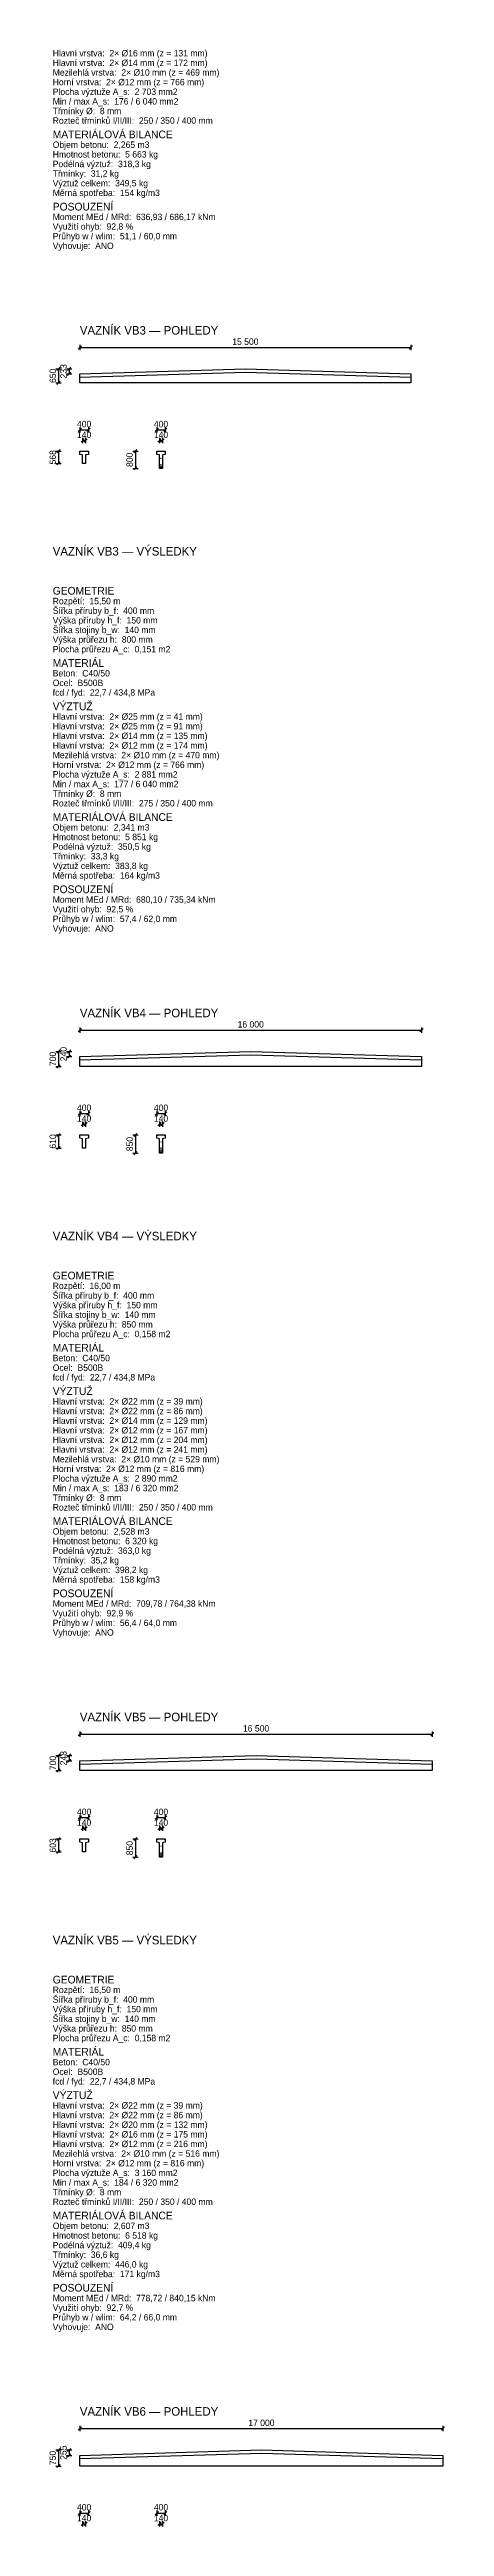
# Model space of a CAD drawing. Header units: millimetres. Extents: x -309 to 21690, y -1871722 to 127.
# Drawn here: x -154 to 18345, y -1403906 to -1288160 of the extents above; entities that cross this region are included whole.
import ezdxf
from ezdxf.enums import TextEntityAlignment as Align

# ---------------------------------------------------------------- set-up
doc = ezdxf.new("R2010")
doc.units = ezdxf.units.MM
for name, color, linetype in [('OPTICORS_BETON', 7, 'CONTINUOUS'), ('OPTICORS_KOTY', 3, 'CONTINUOUS'), ('OPTICORS_VYZTUZ', 1, 'CONTINUOUS')]:
    doc.layers.add(name, color=color, linetype=linetype)

msp = doc.modelspace()

# ---------------------------------------------------------------- linework, layer by layer
at = {"layer": 'OPTICORS_BETON'}
for points in [[(1270, -1303313.75), (9020, -1303081.25), (16770, -1303313.75), (16770, -1303731.25), (1270, -1303731.25)], [(1270, -1306931.25), (1670, -1306931.25), (1670, -1307081.25), (1540, -1307106.25), (1540, -1307498.75), (1400, -1307498.75), (1400, -1307106.25), (1270, -1307081.25)], [(4870, -1306931.25), (5270, -1306931.25), (5270, -1307081.25), (5140, -1307106.25), (5140, -1307731.25), (5000, -1307731.25), (5000, -1307106.25), (4870, -1307081.25)], [(1270, -1335221.25), (9270, -1334981.25), (17270, -1335221.25), (17270, -1335681.25), (1270, -1335681.25)], [(1270, -1338881.25), (1670, -1338881.25), (1670, -1339031.25), (1540, -1339056.25), (1540, -1339491.25), (1400, -1339491.25), (1400, -1339056.25), (1270, -1339031.25)], [(4870, -1338881.25), (5270, -1338881.25), (5270, -1339031.25), (5140, -1339056.25), (5140, -1339731.25), (5000, -1339731.25), (5000, -1339056.25), (4870, -1339031.25)], [(1270, -1368128.75), (9520, -1367881.25), (17770, -1368128.75), (17770, -1368581.25), (1270, -1368581.25)], [(1270, -1371781.25), (1670, -1371781.25), (1670, -1371931.25), (1540, -1371956.25), (1540, -1372383.75), (1400, -1372383.75), (1400, -1371956.25), (1270, -1371931.25)], [(4870, -1371781.25), (5270, -1371781.25), (5270, -1371931.25), (5140, -1371956.25), (5140, -1372631.25), (5000, -1372631.25), (5000, -1371956.25), (4870, -1371931.25)], [(1270, -1400586.25), (9770, -1400331.25), (18270, -1400586.25), (18270, -1401081.25), (1270, -1401081.25)]]:
    msp.add_lwpolyline(points, close=True, dxfattribs=at)
at = {"layer": 'OPTICORS_KOTY'}
for p, q in [((1195, -1302156.25), (1345, -1302006.25)), ((1270, -1301956.25), (1270, -1302206.25)), ((1270, -1302081.25), (16770, -1302081.25)), ((16695, -1302156.25), (16845, -1302006.25)), ((16770, -1301956.25), (16770, -1302206.25)), ((145, -1303081.25), (395, -1303081.25)), ((195, -1303156.25), (345, -1303006.25)), ((270, -1303081.25), (270, -1303731.25)), ((645, -1303081.25), (895, -1303081.25)), ((695, -1303156.25), (845, -1303006.25)), ((695, -1303388.75), (845, -1303238.75)), ((770, -1303081.25), (770, -1303313.75)), ((145, -1303731.25), (395, -1303731.25)), ((195, -1303806.25), (345, -1303656.25)), ((645, -1303313.75), (895, -1303313.75)), ((1195, -1306006.25), (1345, -1305856.25)), ((1270, -1305806.25), (1270, -1306056.25)), ((1270, -1305931.25), (1670, -1305931.25)), ((1325, -1306506.25), (1475, -1306356.25)), ((1400, -1306306.25), (1400, -1306556.25)), ((1400, -1306431.25), (1540, -1306431.25)), ((1465, -1306506.25), (1615, -1306356.25)), ((1540, -1306306.25), (1540, -1306556.25)), ((1595, -1306006.25), (1745, -1305856.25)), ((1670, -1305806.25), (1670, -1306056.25)), ((4795, -1306006.25), (4945, -1305856.25)), ((4870, -1305806.25), (4870, -1306056.25)), ((4870, -1305931.25), (5270, -1305931.25)), ((4925, -1306506.25), (5075, -1306356.25)), ((5000, -1306306.25), (5000, -1306556.25)), ((5000, -1306431.25), (5140, -1306431.25)), ((5065, -1306506.25), (5215, -1306356.25)), ((5140, -1306306.25), (5140, -1306556.25)), ((5195, -1306006.25), (5345, -1305856.25)), ((5270, -1305806.25), (5270, -1306056.25)), ((145, -1306931.25), (395, -1306931.25)), ((145, -1307498.75), (395, -1307498.75)), ((195, -1307006.25), (345, -1306856.25)), ((195, -1307573.75), (345, -1307423.75)), ((270, -1306931.25), (270, -1307498.75)), ((3745, -1306931.25), (3995, -1306931.25)), ((3745, -1307731.25), (3995, -1307731.25)), ((3795, -1307006.25), (3945, -1306856.25)), ((3795, -1307806.25), (3945, -1307656.25)), ((3870, -1306931.25), (3870, -1307731.25)), ((1195, -1334056.25), (1345, -1333906.25)), ((1270, -1333856.25), (1270, -1334106.25)), ((1270, -1333981.25), (17270, -1333981.25)), ((17195, -1334056.25), (17345, -1333906.25)), ((17270, -1333856.25), (17270, -1334106.25)), ((145, -1334981.25), (395, -1334981.25)), ((145, -1335681.25), (395, -1335681.25)), ((195, -1335056.25), (345, -1334906.25)), ((195, -1335756.25), (345, -1335606.25)), ((270, -1334981.25), (270, -1335681.25)), ((645, -1334981.25), (895, -1334981.25)), ((645, -1335221.25), (895, -1335221.25)), ((695, -1335056.25), (845, -1334906.25)), ((695, -1335296.25), (845, -1335146.25)), ((770, -1334981.25), (770, -1335221.25)), ((1195, -1337956.25), (1345, -1337806.25)), ((1270, -1337756.25), (1270, -1338006.25)), ((1270, -1337881.25), (1670, -1337881.25)), ((1595, -1337956.25), (1745, -1337806.25)), ((1670, -1337756.25), (1670, -1338006.25)), ((4795, -1337956.25), (4945, -1337806.25)), ((4870, -1337756.25), (4870, -1338006.25)), ((4870, -1337881.25), (5270, -1337881.25)), ((5195, -1337956.25), (5345, -1337806.25)), ((5270, -1337756.25), (5270, -1338006.25)), ((145, -1338881.25), (395, -1338881.25)), ((195, -1338956.25), (345, -1338806.25)), ((270, -1338881.25), (270, -1339491.25)), ((1325, -1338456.25), (1475, -1338306.25)), ((1400, -1338256.25), (1400, -1338506.25)), ((1400, -1338381.25), (1540, -1338381.25)), ((1465, -1338456.25), (1615, -1338306.25)), ((1540, -1338256.25), (1540, -1338506.25)), ((3745, -1338881.25), (3995, -1338881.25)), ((3795, -1338956.25), (3945, -1338806.25)), ((3870, -1338881.25), (3870, -1339731.25)), ((4925, -1338456.25), (5075, -1338306.25)), ((5000, -1338256.25), (5000, -1338506.25)), ((5000, -1338381.25), (5140, -1338381.25)), ((5065, -1338456.25), (5215, -1338306.25)), ((5140, -1338256.25), (5140, -1338506.25)), ((145, -1339491.25), (395, -1339491.25)), ((195, -1339566.25), (345, -1339416.25)), ((3745, -1339731.25), (3995, -1339731.25)), ((3795, -1339806.25), (3945, -1339656.25)), ((1195, -1366956.25), (1345, -1366806.25)), ((1270, -1366756.25), (1270, -1367006.25)), ((1270, -1366881.25), (17770, -1366881.25)), ((17695, -1366956.25), (17845, -1366806.25)), ((17770, -1366756.25), (17770, -1367006.25)), ((145, -1367881.25), (395, -1367881.25)), ((195, -1367956.25), (345, -1367806.25)), ((270, -1367881.25), (270, -1368581.25)), ((645, -1367881.25), (895, -1367881.25)), ((695, -1367956.25), (845, -1367806.25)), ((695, -1368203.75), (845, -1368053.75)), ((770, -1367881.25), (770, -1368128.75)), ((145, -1368581.25), (395, -1368581.25)), ((195, -1368656.25), (345, -1368506.25)), ((645, -1368128.75), (895, -1368128.75)), ((1195, -1370856.25), (1345, -1370706.25)), ((1270, -1370656.25), (1270, -1370906.25)), ((1270, -1370781.25), (1670, -1370781.25)), ((1325, -1371356.25), (1475, -1371206.25)), ((1400, -1371156.25), (1400, -1371406.25)), ((1400, -1371281.25), (1540, -1371281.25)), ((1465, -1371356.25), (1615, -1371206.25)), ((1540, -1371156.25), (1540, -1371406.25)), ((1595, -1370856.25), (1745, -1370706.25)), ((1670, -1370656.25), (1670, -1370906.25)), ((4795, -1370856.25), (4945, -1370706.25)), ((4870, -1370656.25), (4870, -1370906.25)), ((4870, -1370781.25), (5270, -1370781.25)), ((4925, -1371356.25), (5075, -1371206.25)), ((5000, -1371156.25), (5000, -1371406.25)), ((5000, -1371281.25), (5140, -1371281.25)), ((5065, -1371356.25), (5215, -1371206.25)), ((5140, -1371156.25), (5140, -1371406.25)), ((5195, -1370856.25), (5345, -1370706.25)), ((5270, -1370656.25), (5270, -1370906.25)), ((145, -1371781.25), (395, -1371781.25)), ((145, -1372383.75), (395, -1372383.75)), ((195, -1371856.25), (345, -1371706.25)), ((195, -1372458.75), (345, -1372308.75)), ((270, -1371781.25), (270, -1372383.75)), ((3745, -1371781.25), (3995, -1371781.25)), ((3745, -1372631.25), (3995, -1372631.25)), ((3795, -1371856.25), (3945, -1371706.25)), ((3795, -1372706.25), (3945, -1372556.25)), ((3870, -1371781.25), (3870, -1372631.25)), ((1195, -1399406.25), (1345, -1399256.25)), ((1270, -1399206.25), (1270, -1399456.25)), ((1270, -1399331.25), (18270, -1399331.25)), ((18195, -1399406.25), (18345, -1399256.25)), ((18270, -1399206.25), (18270, -1399456.25)), ((145, -1400331.25), (395, -1400331.25)), ((195, -1400406.25), (345, -1400256.25)), ((270, -1400331.25), (270, -1401081.25)), ((645, -1400331.25), (895, -1400331.25)), ((695, -1400406.25), (845, -1400256.25)), ((695, -1400661.25), (845, -1400511.25)), ((770, -1400331.25), (770, -1400586.25)), ((145, -1401081.25), (395, -1401081.25)), ((195, -1401156.25), (345, -1401006.25)), ((645, -1400586.25), (895, -1400586.25)), ((1195, -1403356.25), (1345, -1403206.25)), ((1270, -1403156.25), (1270, -1403406.25)), ((1270, -1403281.25), (1670, -1403281.25)), ((1325, -1403856.25), (1475, -1403706.25)), ((1400, -1403656.25), (1400, -1403906.25)), ((1400, -1403781.25), (1540, -1403781.25)), ((1465, -1403856.25), (1615, -1403706.25)), ((1540, -1403656.25), (1540, -1403906.25)), ((1595, -1403356.25), (1745, -1403206.25)), ((1670, -1403156.25), (1670, -1403406.25)), ((4795, -1403356.25), (4945, -1403206.25)), ((4870, -1403156.25), (4870, -1403406.25)), ((4870, -1403281.25), (5270, -1403281.25)), ((4925, -1403856.25), (5075, -1403706.25)), ((5000, -1403656.25), (5000, -1403906.25)), ((5000, -1403781.25), (5140, -1403781.25)), ((5065, -1403856.25), (5215, -1403706.25)), ((5140, -1403656.25), (5140, -1403906.25)), ((5195, -1403356.25), (5345, -1403206.25)), ((5270, -1403156.25), (5270, -1403406.25))]:
    msp.add_line(p, q, dxfattribs=at)
at = {"layer": 'OPTICORS_VYZTUZ'}
for p, q in [((1270, -1303463.75), (9020, -1303231.25)), ((9020, -1303231.25), (16770, -1303463.75)), ((1270, -1335371.25), (9270, -1335131.25)), ((9270, -1335131.25), (17270, -1335371.25)), ((1270, -1368278.75), (9520, -1368031.25)), ((9520, -1368031.25), (17770, -1368278.75)), ((1270, -1400736.25), (9770, -1400481.25)), ((9770, -1400481.25), (18270, -1400736.25))]:
    msp.add_line(p, q, dxfattribs=at)
for centre, radius in [((4890, -1306965.25), 6), ((5020, -1307640.75), 12.5), ((5020, -1307690.75), 12.5), ((5020, -1307596.25), 7), ((5020, -1307557.25), 6), ((5020, -1307261.25), 5), ((5120, -1307640.75), 12.5), ((5120, -1307690.75), 12.5), ((5120, -1307596.25), 7), ((5120, -1307557.25), 6), ((5120, -1307261.25), 5), ((5250, -1306965.25), 6), ((4890, -1338915.25), 6), ((5250, -1338915.25), 6), ((5020, -1339645.25), 11), ((5020, -1339692.25), 11), ((5020, -1339602.25), 7), ((5020, -1339490.25), 6), ((5020, -1339527.25), 6), ((5020, -1339564.25), 6), ((5020, -1339202.75), 5), ((5120, -1339645.25), 11), ((5120, -1339692.25), 11), ((5120, -1339602.25), 7), ((5120, -1339490.25), 6), ((5120, -1339527.25), 6), ((5120, -1339564.25), 6), ((5120, -1339202.75), 5), ((4890, -1371815.25), 6), ((5020, -1372545.25), 11), ((5020, -1372592.25), 11), ((5020, -1372499.25), 10), ((5020, -1372456.25), 8), ((5020, -1372415.25), 6), ((5020, -1372115.25), 5), ((5120, -1372545.25), 11), ((5120, -1372592.25), 11), ((5120, -1372499.25), 10), ((5120, -1372456.25), 8), ((5120, -1372415.25), 6), ((5120, -1372115.25), 5), ((5250, -1371815.25), 6)]:
    msp.add_circle(centre, radius, dxfattribs=at)

# ---------------------------------------------------------------- texts
at = {"layer": 'OPTICORS_KOTY'}
for s, height, p in [('Hlavní vrstva:  2× %%c16 mm (z = 131 mm)', 300, (0, -1288481.25)), ('Hlavní vrstva:  2× %%c14 mm (z = 172 mm)', 300, (0, -1288931.25)), ('Mezilehlá vrstva:  2× %%c10 mm (z = 469 mm)', 300, (0, -1289381.25)), ('Horní vrstva:  2× %%c12 mm (z = 766 mm)', 300, (0, -1289831.25)), ('Plocha výztuže A_s:  2 703 mm2', 300, (0, -1290281.25)), ('Min / max A_s:  176 / 6 040 mm2', 300, (0, -1290731.25)), ('Třmínky %%c:  8 mm', 300, (0, -1291181.25)), ('Rozteč třmínků I/II/III:  250 / 350 / 400 mm', 300, (0, -1291631.25)), ('Objem betonu:  2,265 m3', 300, (0, -1292756.25)), ('MATERIÁLOVÁ BILANCE', 360, (0, -1292306.25)), ('Třmínky:  31,2 kg', 300, (0, -1294106.25)), ('Hmotnost betonu:  5 663 kg', 300, (0, -1293206.25)), ('Podélná výztuž:  318,3 kg', 300, (0, -1293656.25)), ('Výztuž celkem:  349,5 kg', 300, (0, -1294556.25)), ('Měrná spotřeba:  154 kg/m3', 300, (0, -1295006.25)), ('Využití ohyb:  92,8 %', 300, (0, -1296581.25)), ('Moment MEd / MRd:  636,93 / 686,17 kNm', 300, (0, -1296131.25)), ('POSOUZENÍ', 360, (0, -1295681.25)), ('Vyhovuje:  ANO', 300, (0, -1297481.25)), ('Průhyb w / wlim:  51,1 / 60,0 mm', 300, (0, -1297031.25)), ('VAZNÍK VB3 — POHLEDY', 400, (1270, -1301481.25)), ('VAZNÍK VB3 — VÝSLEDKY', 400, (0, -1311806.25)), ('GEOMETRIE', 360, (0, -1313631.25)), ('Výška příruby h_f:  150 mm', 300, (0, -1314981.25)), ('Šířka příruby b_f:  400 mm', 300, (0, -1314531.25)), ('Rozpětí:  15,50 m', 300, (0, -1314081.25)), ('Výška průřezu h:  800 mm', 300, (0, -1315881.25)), ('Šířka stojiny b_w:  140 mm', 300, (0, -1315431.25)), ('Plocha průřezu A_c:  0,151 m2', 300, (0, -1316331.25)), ('Beton:  C40/50', 300, (0, -1317456.25)), ('MATERIÁL', 360, (0, -1317006.25)), ('fcd / fyd:  22,7 / 434,8 MPa', 300, (0, -1318356.25)), ('Ocel:  B500B', 300, (0, -1317906.25)), ('VÝZTUŽ', 360, (0, -1319031.25)), ('Hlavní vrstva:  2× %%c25 mm (z = 41 mm)', 300, (0, -1319481.25)), ('Hlavní vrstva:  2× %%c25 mm (z = 91 mm)', 300, (0, -1319931.25)), ('Hlavní vrstva:  2× %%c14 mm (z = 135 mm)', 300, (0, -1320381.25)), ('Hlavní vrstva:  2× %%c12 mm (z = 174 mm)', 300, (0, -1320831.25)), ('Mezilehlá vrstva:  2× %%c10 mm (z = 470 mm)', 300, (0, -1321281.25)), ('Horní vrstva:  2× %%c12 mm (z = 766 mm)', 300, (0, -1321731.25)), ('Třmínky %%c:  8 mm', 300, (0, -1323081.25)), ('Plocha výztuže A_s:  2 881 mm2', 300, (0, -1322181.25)), ('Min / max A_s:  177 / 6 040 mm2', 300, (0, -1322631.25)), ('Rozteč třmínků I/II/III:  275 / 350 / 400 mm', 300, (0, -1323531.25)), ('MATERIÁLOVÁ BILANCE', 360, (0, -1324206.25)), ('Objem betonu:  2,341 m3', 300, (0, -1324656.25)), ('Hmotnost betonu:  5 851 kg', 300, (0, -1325106.25)), ('Podélná výztuž:  350,5 kg', 300, (0, -1325556.25)), ('Výztuž celkem:  383,8 kg', 300, (0, -1326456.25)), ('Třmínky:  33,3 kg', 300, (0, -1326006.25)), ('Měrná spotřeba:  164 kg/m3', 300, (0, -1326906.25)), ('POSOUZENÍ', 360, (0, -1327581.25)), ('Využití ohyb:  92,5 %', 300, (0, -1328481.25)), ('Moment MEd / MRd:  680,10 / 735,34 kNm', 300, (0, -1328031.25)), ('Průhyb w / wlim:  57,4 / 62,0 mm', 300, (0, -1328931.25)), ('Vyhovuje:  ANO', 300, (0, -1329381.25)), ('VAZNÍK VB4 — POHLEDY', 400, (1270, -1333381.25)), ('VAZNÍK VB4 — VÝSLEDKY', 400, (0, -1343806.25)), ('GEOMETRIE', 360, (0, -1345631.25)), ('Rozpětí:  16,00 m', 300, (0, -1346081.25)), ('Výška příruby h_f:  150 mm', 300, (0, -1346981.25)), ('Šířka příruby b_f:  400 mm', 300, (0, -1346531.25)), ('Šířka stojiny b_w:  140 mm', 300, (0, -1347431.25)), ('Výška průřezu h:  850 mm', 300, (0, -1347881.25)), ('Plocha průřezu A_c:  0,158 m2', 300, (0, -1348331.25)), ('Ocel:  B500B', 300, (0, -1349906.25)), ('Beton:  C40/50', 300, (0, -1349456.25)), ('MATERIÁL', 360, (0, -1349006.25)), ('VÝZTUŽ', 360, (0, -1351031.25)), ('fcd / fyd:  22,7 / 434,8 MPa', 300, (0, -1350356.25)), ('Hlavní vrstva:  2× %%c22 mm (z = 39 mm)', 300, (0, -1351481.25)), ('Hlavní vrstva:  2× %%c22 mm (z = 86 mm)', 300, (0, -1351931.25)), ('Hlavní vrstva:  2× %%c14 mm (z = 129 mm)', 300, (0, -1352381.25)), ('Hlavní vrstva:  2× %%c12 mm (z = 167 mm)', 300, (0, -1352831.25)), ('Hlavní vrstva:  2× %%c12 mm (z = 204 mm)', 300, (0, -1353281.25)), ('Hlavní vrstva:  2× %%c12 mm (z = 241 mm)', 300, (0, -1353731.25)), ('Mezilehlá vrstva:  2× %%c10 mm (z = 529 mm)', 300, (0, -1354181.25)), ('Horní vrstva:  2× %%c12 mm (z = 816 mm)', 300, (0, -1354631.25)), ('Plocha výztuže A_s:  2 890 mm2', 300, (0, -1355081.25)), ('Min / max A_s:  183 / 6 320 mm2', 300, (0, -1355531.25)), ('Třmínky %%c:  8 mm', 300, (0, -1355981.25)), ('Rozteč třmínků I/II/III:  250 / 350 / 400 mm', 300, (0, -1356431.25)), ('Objem betonu:  2,528 m3', 300, (0, -1357556.25)), ('Hmotnost betonu:  6 320 kg', 300, (0, -1358006.25)), ('MATERIÁLOVÁ BILANCE', 360, (0, -1357106.25)), ('Třmínky:  35,2 kg', 300, (0, -1358906.25)), ('Podélná výztuž:  363,0 kg', 300, (0, -1358456.25)), ('Výztuž celkem:  398,2 kg', 300, (0, -1359356.25)), ('Měrná spotřeba:  158 kg/m3', 300, (0, -1359806.25)), ('Využití ohyb:  92,9 %', 300, (0, -1361381.25)), ('Moment MEd / MRd:  709,78 / 764,38 kNm', 300, (0, -1360931.25)), ('POSOUZENÍ', 360, (0, -1360481.25)), ('Vyhovuje:  ANO', 300, (0, -1362281.25)), ('Průhyb w / wlim:  56,4 / 64,0 mm', 300, (0, -1361831.25)), ('VAZNÍK VB5 — POHLEDY', 400, (1270, -1366281.25)), ('VAZNÍK VB5 — VÝSLEDKY', 400, (0, -1376706.25)), ('GEOMETRIE', 360, (0, -1378531.25)), ('Výška příruby h_f:  150 mm', 300, (0, -1379881.25)), ('Šířka příruby b_f:  400 mm', 300, (0, -1379431.25)), ('Rozpětí:  16,50 m', 300, (0, -1378981.25)), ('Výška průřezu h:  850 mm', 300, (0, -1380781.25)), ('Šířka stojiny b_w:  140 mm', 300, (0, -1380331.25)), ('Plocha průřezu A_c:  0,158 m2', 300, (0, -1381231.25)), ('MATERIÁL', 360, (0, -1381906.25)), ('fcd / fyd:  22,7 / 434,8 MPa', 300, (0, -1383256.25)), ('Ocel:  B500B', 300, (0, -1382806.25)), ('Beton:  C40/50', 300, (0, -1382356.25)), ('VÝZTUŽ', 360, (0, -1383931.25)), ('Hlavní vrstva:  2× %%c22 mm (z = 39 mm)', 300, (0, -1384381.25)), ('Hlavní vrstva:  2× %%c22 mm (z = 86 mm)', 300, (0, -1384831.25)), ('Hlavní vrstva:  2× %%c20 mm (z = 132 mm)', 300, (0, -1385281.25)), ('Hlavní vrstva:  2× %%c16 mm (z = 175 mm)', 300, (0, -1385731.25)), ('Hlavní vrstva:  2× %%c12 mm (z = 216 mm)', 300, (0, -1386181.25)), ('Mezilehlá vrstva:  2× %%c10 mm (z = 516 mm)', 300, (0, -1386631.25)), ('Horní vrstva:  2× %%c12 mm (z = 816 mm)', 300, (0, -1387081.25)), ('Plocha výztuže A_s:  3 160 mm2', 300, (0, -1387531.25)), ('Min / max A_s:  184 / 6 320 mm2', 300, (0, -1387981.25)), ('Třmínky %%c:  8 mm', 300, (0, -1388431.25)), ('Rozteč třmínků I/II/III:  250 / 350 / 400 mm', 300, (0, -1388881.25)), ('Objem betonu:  2,607 m3', 300, (0, -1390006.25)), ('MATERIÁLOVÁ BILANCE', 360, (0, -1389556.25)), ('Třmínky:  36,6 kg', 300, (0, -1391356.25)), ('Hmotnost betonu:  6 518 kg', 300, (0, -1390456.25)), ('Podélná výztuž:  409,4 kg', 300, (0, -1390906.25)), ('Výztuž celkem:  446,0 kg', 300, (0, -1391806.25)), ('Měrná spotřeba:  171 kg/m3', 300, (0, -1392256.25)), ('Využití ohyb:  92,7 %', 300, (0, -1393831.25)), ('Moment MEd / MRd:  778,72 / 840,15 kNm', 300, (0, -1393381.25)), ('POSOUZENÍ', 360, (0, -1392931.25)), ('Vyhovuje:  ANO', 300, (0, -1394731.25)), ('Průhyb w / wlim:  64,2 / 66,0 mm', 300, (0, -1394281.25)), ('VAZNÍK VB6 — POHLEDY', 400, (1270, -1398731.25))]:
    msp.add_text(s, height=height, dxfattribs=at).set_placement(p)
for s, p in [('15 500', (9020, -1301811.25)), ('400', (1470, -1305661.25)), ('400', (5070, -1305661.25)), ('140', (1470, -1306161.25)), ('140', (5070, -1306161.25)), ('16 000', (9270, -1333711.25)), ('400', (1470, -1337611.25)), ('140', (1470, -1338111.25)), ('400', (5070, -1337611.25)), ('140', (5070, -1338111.25)), ('16 500', (9520, -1366611.25)), ('400', (1470, -1370511.25)), ('400', (5070, -1370511.25)), ('140', (1470, -1371011.25)), ('140', (5070, -1371011.25)), ('17 000', (9770, -1399061.25)), ('400', (1470, -1403011.25)), ('140', (1470, -1403511.25)), ('400', (5070, -1403011.25)), ('140', (5070, -1403511.25))]:
    msp.add_text(s, height=300, dxfattribs=at).set_placement(p, align=Align.MIDDLE)
for s, p in [('650', (0, -1303406.25)), ('233', (500, -1303197.5)), ('568', (0, -1307215)), ('800', (3600, -1307331.25)), ('700', (0, -1335331.25)), ('240', (500, -1335101.25)), ('610', (0, -1339186.25)), ('850', (3600, -1339306.25)), ('700', (0, -1368231.25)), ('248', (500, -1368005)), ('603', (0, -1372082.5)), ('850', (3600, -1372206.25)), ('750', (0, -1400706.25)), ('255', (500, -1400458.75))]:
    msp.add_text(s, height=300, rotation=90, dxfattribs=at).set_placement(p, align=Align.MIDDLE)

doc.saveas('drawing.dxf')
